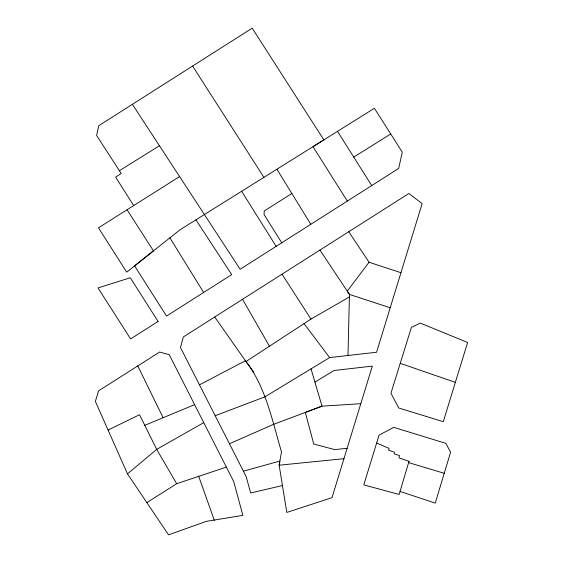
<?xml version="1.0" encoding="UTF-8"?>
<svg xmlns="http://www.w3.org/2000/svg" width="563" height="563" viewBox="0 0 563 563"><rect width="100%" height="100%" fill="white"/><g stroke="black" fill="none" stroke-linecap="round" stroke-linejoin="round"><path stroke-width="0.84" d="M347.99 355.492L349.461 294.435L347.265 291.127L369.054 262.245L348.764 231.731M376.626 443.053L389.117 448.38L388.618 450.217L394.445 452.216L394.283 453.877L399.441 455.544L399.111 457.881L409.005 461.343L399.146 494.469L363.789 484.87L379.054 435.15L393.748 427.352L445.861 443.37L450.597 452.216L435.248 503.104L400.047 491.436M409.005 461.343L408.632 462.61L444.235 473.307M455.34 382.354L443.299 421.687L398.745 407.992L390.947 393.27L411.426 327.314L420.371 323.12L467.621 342.48L455.34 382.361L400.244 363.332M127.491 473.877L95.379 401.398L98.574 390.863L159.596 352.051L169.224 354.676L233.729 481.604L242.878 515.363L206.339 521.359L168.562 534.85L127.491 473.877L156.69 449.38L203.75 422.623M214.707 316.997L245.996 361.545L310.973 319.094L349.398 296.933M291.838 193.475L264.223 211.026L264.089 214.594L281.774 242.773L240.141 269.255L132.389 104.317M281.774 242.773L398.681 168.407L402.278 152.144L374.388 108.293L313.007 146.683L347.329 201.068M146.739 502.689L176.683 483.701L226.368 467.107M179.59 176.571L98.476 227.818L126.717 272.147L153.46 250.887L127.069 209.76M119.398 170.709L159.442 145.726M353.761 157.112L390.736 133.994M282.457 485.566L250.634 492.963L246.263 476.805L180.484 347.512L183.32 336.963L408.872 193.496L422.137 203.595L376.577 352.241L329.636 357.575L264.856 396.866L215.179 415.719M314.928 382.108L334.035 370.51L372.326 366.112L332.001 497.664L286.813 512.429L279.149 465.207L281.486 451.878C272.196 420.688 265.912 386.992 245.433 360.742L199.471 384.839M108.075 430.055L139.533 414.727L156.69 449.38L176.683 483.701M229.444 443.75L273.484 424.389L322.001 406.162L360.799 403.699M144.782 425.332L194.622 404.656M243.399 471.175L279.881 461.048L279.149 465.207L343.951 458.676M347.132 448.317L334.668 449.584L313.774 444.052L305.315 412.433L322.001 406.162L311.029 368.864M369.054 262.245L400.955 272.71M390.208 307.764L349.461 294.435L319.946 250.063M304.041 323.619L329.636 357.575M245.996 361.545L253.829 372.242M195.938 219.844L231.71 274.617L166.528 316.075L134.599 265.884L180.019 229.788L323.845 139.898L252.203 28.15L98.743 125.718L96.611 135.451L121.2 173.503L115.633 177.134L133.705 205.565M282.021 274.181L310.973 319.094M192.595 66.047L263.92 177.366M337.497 131.348L371.714 185.558M241.633 191.293L276.151 246.348M169.892 237.825L203.644 292.471M276.919 169.238L310.811 224.299M242.533 299.298L269.452 346.217M137.766 365.936L163.122 417.725M198.711 476.347L214.341 520.36M158.097 321.438L130.609 338.926L97.983 287.932L130.299 277.77L158.097 321.438"/></g></svg>
